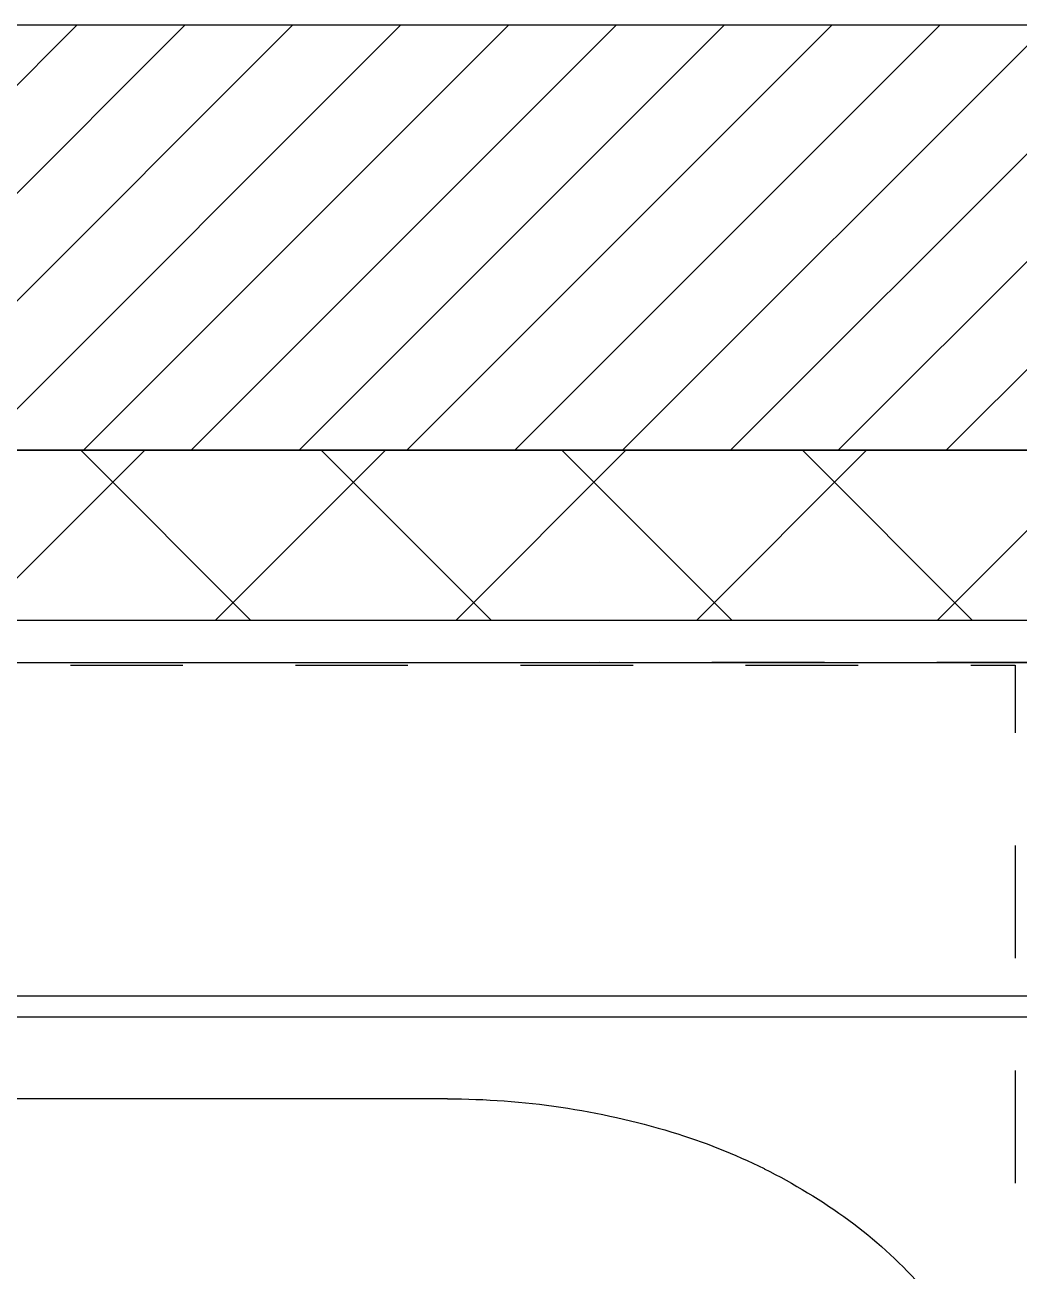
# Model space of a CAD drawing. Header units: centimetres. Extents: x 2648 to 12729, y 1890 to 6224.
# Drawn here: x 9284.4 to 9331.2, y 3492.8 to 3551.4 of the extents above; entities that cross this region are included whole.
import ezdxf

# ---------------------------------------------------------------- set-up
doc = ezdxf.new("R2010")
doc.units = ezdxf.units.CM
doc.linetypes.add('Style de ligne -1', pattern=[0.41664, 0.20828, -0.20836])
doc.linetypes.add('VW-01', pattern=[0.41656, 0.20828, -0.20828])
for name, color, linetype in [('B Faux plafonds', 9, 'Continuous'), ('B GÈnÈral_Hatch', 252, 'Continuous'), ('B Général', 252, 'Continuous'), ('D SURFACES-shab', 252, 'Continuous')]:
    doc.layers.add(name, color=color, linetype=linetype)
doc.layers.add('prlm-CHAUFF', color=4, linetype='Continuous', lineweight=25)

# ---------------------------------------------------------------- blocks, each defined once
blk = doc.blocks.new('B 80.200_wc-2')
at = {"layer": 'B Général', "linetype": 'Continuous'}
for p, q in [((-25, -20.1), (-25, 0)), ((-24.9, 0.1), (24.9, 0.1)), ((25, -20.1), (25, 0)), ((-19.5, -44.2), (-19.5, -21.9)), ((19.5, -44.2), (19.5, -21.9))]:
    blk.add_line(p, q, dxfattribs=at)
at = {"layer": 'B Général', "linetype": 'Continuous', "flags": 128}
blk.add_lwpolyline([(-25, -20.1), (-24.9, -20.6), (-24.75, -20.9), (-24.55, -21.2), (-24.3, -21.45), (-23.9, -21.7), (-23.4, -21.85), (-23.15, -21.9), (23.25, -21.9), (23.55, -21.85), (23.9, -21.7), (24.2, -21.5), (24.45, -21.3), (24.65, -21.05), (24.8, -20.75), (24.9, -20.5), (24.95, -20.3), (25, -20.1)], dxfattribs=at)
for points in [[(-19.5, -44.199), (-19.5, -44.2, 0.036537), (-19.11, -49.53, 0.035337), (-17.941, -54.747), (-17.94, -54.75, 0.041299), (-16.221, -59.088), (-16.22, -59.09), (-16.217, -59.097, 0.041783), (-13.79, -63.08, 0.053503), (-10.774, -66.396), (-10.77, -66.4, 0.054816), (-7.122, -69.019), (-7.12, -69.02, 0.063755), (-3.68, -70.42), (-3.678, -70.421, 0.064897), (0, -70.9)], [(0, -70.9, 0.064897), (3.678, -70.421), (3.68, -70.42, 0.063726), (7.12, -69.02), (7.122, -69.019, 0.054816), (10.77, -66.4), (10.774, -66.396, 0.053503), (13.79, -63.08, 0.041783), (16.217, -59.097), (16.22, -59.09), (16.221, -59.088, 0.041299), (17.94, -54.75), (17.941, -54.747, 0.035337), (19.11, -49.53, 0.036556), (19.5, -44.2)]]:
    blk.add_lwpolyline(points, format="xyb", dxfattribs=at)
at = {"layer": 'B Général', "linetype": 'Continuous'}
for centre, start, end in [((-24.9, 0), 90, 180), ((24.9, 0), 0, 90)]:
    blk.add_arc(centre, 0.1, start, end, dxfattribs=at)
blk = doc.blocks.new('B 80.Groupe-2-1')
at = {"layer": 'B Général', "linetype": 'Style de ligne -1', "ltscale": 25.4, "flags": 128}
blk.add_lwpolyline([(-35.4, 7.6), (35.6, 7.6), (35.6, -32.4), (-35.4, -32.4)], close=True, dxfattribs=at)
at = {"layer": 'B Général', "xscale": -1, "rotation": 270}
blk.add_blockref('B 80.200_wc-2', (35.5, 7.5), dxfattribs=at)

msp = doc.modelspace()

# ---------------------------------------------------------------- hatches: boundary and pattern name
at = {"layer": 'B GÈnÈral_Hatch', "linetype": 'Continuous'}
h = msp.add_hatch(dxfattribs=at)
h.set_pattern_fill('50_BETON', color=256, style=0, pattern_type=2)
h.set_pattern_definition([(45, (0, 0), (2.4253472, -2.6458333), [])])
h.paths.add_polyline_path([(9435.447, 3531.389), (9415.447, 3551.389), (9190.796, 3551.389), (9208.796, 3531.389)])
h = msp.add_hatch(dxfattribs=at)
h.set_pattern_fill('02_ISOLANT', color=256, angle=-180, style=0, pattern_type=2)
h.set_pattern_definition([(-135, (0, 0), (5.6568546, -5.656854), []), (-45, (0, 0), (-5.656854, -5.6568546), [])])
h.paths.add_polyline_path([(9443.447, 3523.389), (9435.447, 3531.389), (9241.081, 3531.389), (9241.081, 3523.389)])

# ---------------------------------------------------------------- linework, layer by layer
at = {"layer": 'B Faux plafonds', "linetype": 'VW-01', "ltscale": 25.4, "flags": 128}
msp.add_lwpolyline([(9208.796, 2884.139), (9366.805, 2884.139), (9366.911, 2974.139), (9298.902, 2974.139), (9298.796, 3235.139), (9459.485, 3235.139), (9529.485, 3235.139), (9529.485, 3371.389), (9420.096, 3371.439), (9420.096, 3521.439), (9280.096, 3521.389), (9280.096, 3371.389), (9208.796, 3371.389)], close=True, dxfattribs=at)
at = {"layer": 'B Général', "linetype": 'Continuous', "lineweight": 18}
for p, q in [((9190.796, 3551.389), (9415.447, 3551.389)), ((9208.796, 3531.389), (9435.447, 3531.389))]:
    msp.add_line(p, q, dxfattribs=at)
at = {"layer": 'B Général', "linetype": 'Continuous'}
for p, q in [((9190.796, 3551.389), (9415.447, 3551.389)), ((9208.796, 3531.389), (9435.447, 3531.389)), ((9435.447, 3531.389), (9241.081, 3531.389)), ((9435.447, 3531.389), (9241.081, 3531.389)), ((9443.447, 3523.389), (9241.081, 3523.389)), ((9445.447, 3521.389), (9241.081, 3521.389)), ((9445.447, 3521.389), (9241.081, 3521.389))]:
    msp.add_line(p, q, dxfattribs=at)
at = {"layer": 'D SURFACES-shab', "lineweight": 18, "flags": 128}
msp.add_lwpolyline([(9278.796, 3521.389), (9420.096, 3521.389), (9420.096, 3376.389), (9278.796, 3376.389)], close=True, dxfattribs=at)
at = {"layer": 'prlm-CHAUFF', "ltscale": 50}
for p, q in [((9276.101, 3505.739), (9334.342, 3505.739)), ((9276.101, 3504.739), (9333.928, 3504.739))]:
    msp.add_line(p, q, dxfattribs=at)

# ---------------------------------------------------------------- block references
at = {"layer": 'B Général', "rotation": 180}
msp.add_blockref('B 80.Groupe-2-1', (9295.596, 3488.889), dxfattribs=at)

doc.saveas('drawing.dxf')
